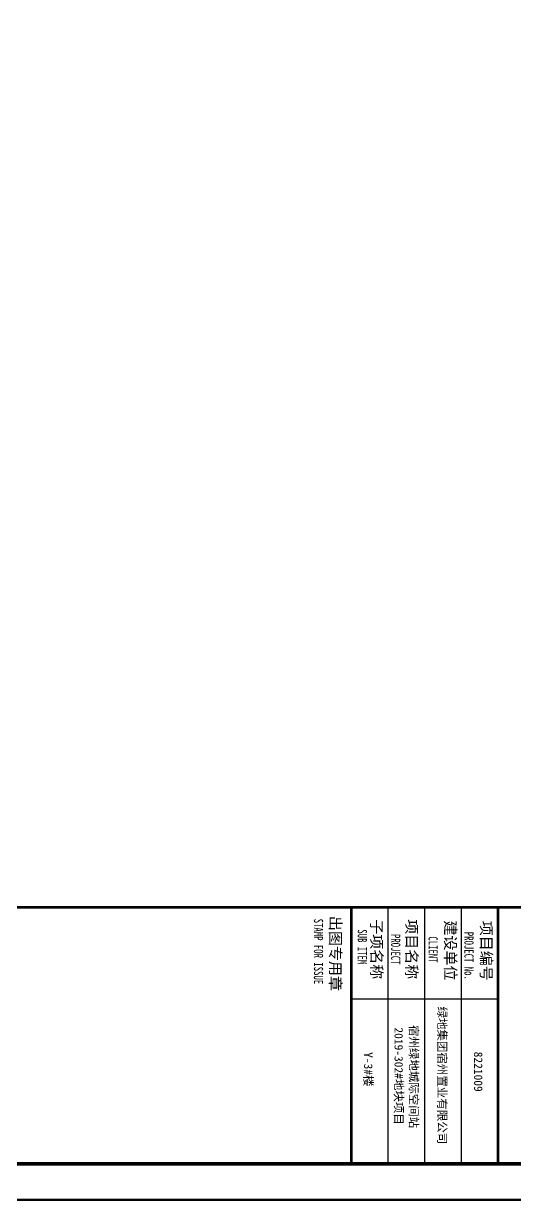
# Model space of a CAD drawing. Extents: x -518115 to 1124316, y -209821 to 1628073.
# Drawn here: x 1021020 to 1024368, y -173716 to -165693 of the extents above; entities that cross this region are included whole.
import ezdxf

# ---------------------------------------------------------------- set-up
doc = ezdxf.new("R2010")
doc.units = 0
doc.header["$LTSCALE"] = 1000
doc.header["$MEASUREMENT"] = 0
doc.layers.add('yichutu', color=7, linetype='Continuous', true_color=0xffffff, plot=False)
doc.layers.add('图框', color=140, linetype='Continuous')
doc.layers.add('图签文字', color=147, linetype='Continuous')
doc.layers.add('图签', color=147, linetype='Continuous', lineweight=18)
doc.styles.add('宋体', font='', dxfattribs={"height": 50})
doc.styles.add('建筑图签-1', font='', dxfattribs={"width": 0.7})
doc.styles.get('宋体').set_extended_font_data('SimSun')
doc.styles.get('建筑图签-1').set_extended_font_data('SimHei')

# ---------------------------------------------------------------- blocks, each defined once
blk = doc.blocks.new('GFDDDDRG')
at = {"layer": '图框'}
blk.add_lwpolyline([(923310, -107437), (923310, -159999), (893610, -159999), (893610, -107437)], close=True, dxfattribs=at)
blk.add_lwpolyline([(923310, -107437), (923310, -159999), (893610, -159999), (893610, -107437)], close=True, dxfattribs=at)
at = {"layer": '图框', "const_width": 50}
blk.add_lwpolyline([(894110, -159499), (922810, -159499), (922810, -108687), (894110, -108687)], close=True, dxfattribs=at)
at = {"layer": '图框'}
for points, const_width in [([(894110, -156002), (922810, -156002)], 35), ([(909660, -159502), (909660, -156002)], 35), ([(910160, -156002), (910160, -159502)], 17.5), ([(910660, -156002), (910660, -159502)], 17.5), ([(911160, -156002), (911160, -159502)], 17.5), ([(911660, -156002), (911660, -159502)], 35), ([(911660, -156002), (911660, -159502)], 35), ([(909660, -157252), (911660, -157252)], 17.5)]:
    blk.add_lwpolyline(points, dxfattribs=dict(at, const_width=const_width))
at = {"layer": '图框', "style": '建筑图签-1', "width": 0.7}
for s, p in [('STAMP FOR ISSUE', (909150, -156158)), ('SUB ITEM', (909748, -156303)), ('PROJECT', (910203, -156366)), ('CLIENT', (910713, -156399)), ('PROJECT No.', (911202, -156337, -899))]:
    blk.add_text(s, height=125, rotation=270, dxfattribs=at).set_placement(p)
at = {"layer": '图签', "color": 2, "style": '宋体'}
for s, height, p in [('绿地集团宿州置业有限公司', 114.67, (910841, -157355)), ('2019-302#地块项目', 114.67, (910249, -157640)), ('宿州绿地城际空间站', 114.7, (910454, -157607)), ('Y-3#楼', 114.7, (909834, -157977)), ('8221009', 114.7, (911334, -157971))]:
    blk.add_text(s, height=height, rotation=270, dxfattribs=at).set_placement(p)
at = {"layer": '图签文字', "color": 7, "style": '建筑图签-1'}
for s, p in [('出图专用章', (909369, -156120)), ('子项名称', (909930, -156165)), ('项目名称', (910408, -156165)), ('建设单位', (910937, -156182)), ('项目编号', (911426, -156186))]:
    blk.add_text(s, height=150, rotation=270, dxfattribs=at).set_placement(p)
blk = doc.blocks.new('yct-1051-594-26275-14850-25-1002.0')
at = {"layer": 'yichutu', "color": 7, "true_color": 0xffffff}
blk.add_lwpolyline([(0, 0), (0, 14850), (26275, 14850), (26275, 0)], close=True, dxfattribs=at)

msp = doc.modelspace()

# ---------------------------------------------------------------- block references
at = {"xscale": 0.5, "yscale": 0.5, "zscale": 0.5}
msp.add_blockref('GFDDDDRG', (568425.6, -93716.5), dxfattribs=at)
at = {"layer": 'yichutu', "rotation": 270}
msp.add_blockref('yct-1051-594-26275-14850-25-1002.0', (1015230.5, -147435), dxfattribs=at)

doc.saveas('drawing.dxf')
